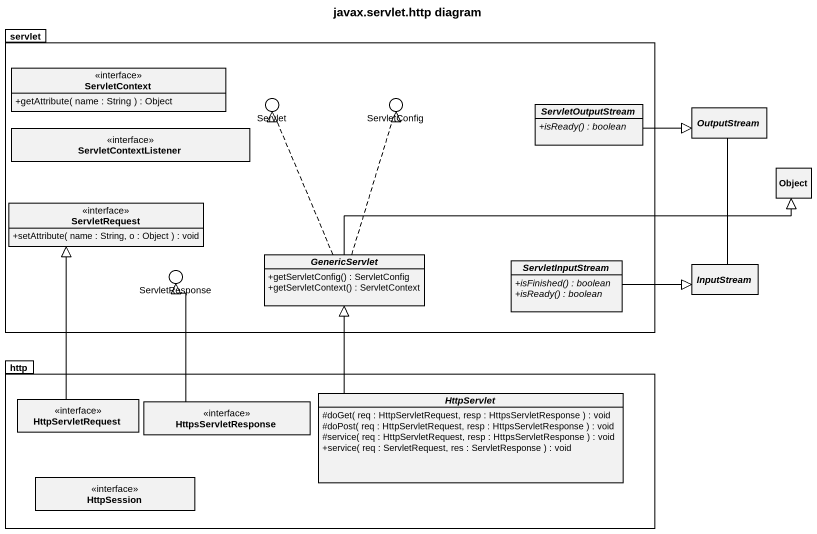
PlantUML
@startuml
title javax.servlet.http diagram
allowmixing
hide circle
hide empty members
skinparam classAttributeIconSize 0
package servlet {
  interface ServletContext {
    +getAttribute( name : String ) : Object
  }
  interface ServletContextListener
  abstract class ServletOutputStream {
    {abstract} +isReady() : boolean
  }
  interface ServletRequest {
    +setAttribute( name : String, o : Object ) : void
  }
  abstract class GenericServlet {
    +getServletConfig() : ServletConfig
    +getServletContext() : ServletContext
  }
  abstract class ServletInputStream {
    {abstract} +isFinished() : boolean
    {abstract} +isReady() : boolean
  }
}
() Servlet
() ServletConfig
abstract class OutputStream
class "Object" as Object_
() ServletResponse
abstract class InputStream
package http {
  interface HttpServletRequest
  interface HttpsServletResponse
  abstract class HttpServlet {
    #doGet( req : HttpServletRequest, resp : HttpsServletResponse ) : void
    #doPost( req : HttpServletRequest, resp : HttpsServletResponse ) : void
    #service( req : HttpServletRequest, resp : HttpsServletResponse ) : void
    +service( req : ServletRequest, res : ServletResponse ) : void
  }
  interface HttpSession
}
servlet -up- Servlet
servlet -up- ServletConfig
servlet -- ServletResponse
ServletOutputStream -right-|> OutputStream
OutputStream --|> Object_
GenericServlet .up.|> Servlet
GenericServlet .up.|> ServletConfig
GenericServlet -right-|> Object_
ServletInputStream -right-|> InputStream
InputStream -up-|> Object_
HttpServletRequest -up-|> ServletRequest
HttpsServletResponse -up-|> ServletResponse
HttpServlet -up-|> GenericServlet
@enduml
